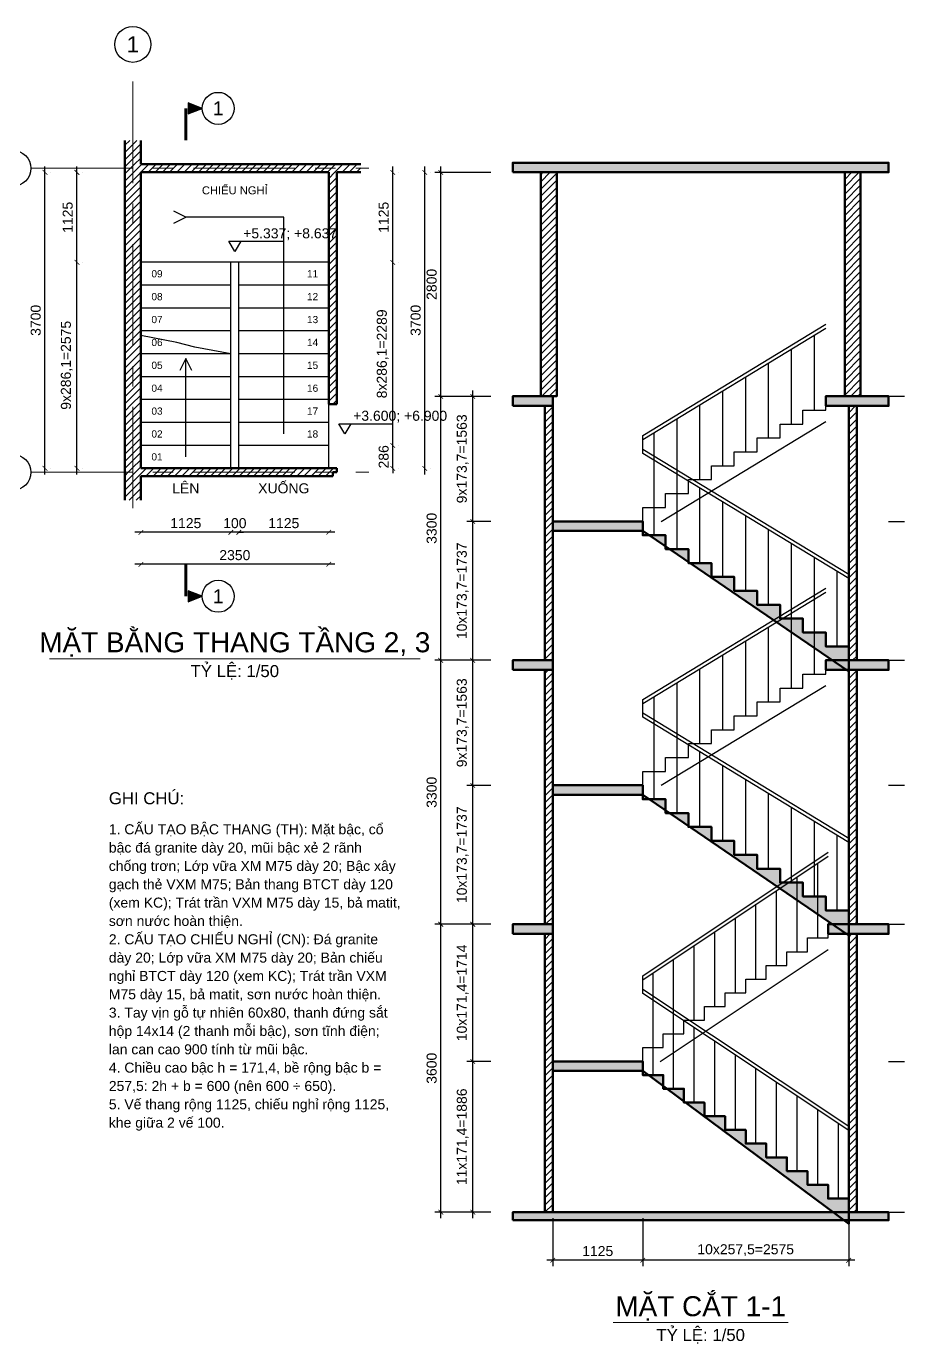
# Model space of a CAD drawing. Header units: millimetres. Extents: x -4035 to 257357, y -7136 to 22735.
# Drawn here: x 205990 to 216972, y -3170 to 13298 of the extents above; entities that cross this region are included whole.
import ezdxf
from ezdxf.enums import TextEntityAlignment as Align

# ---------------------------------------------------------------- set-up
doc = ezdxf.new("R2010")
doc.units = ezdxf.units.MM
doc.header["$LTSCALE"] = 40
doc.linetypes.add('CENTER', pattern=[50.8, 31.75, -6.35, 6.35, -6.35])
for name, color, linetype, lineweight in [('A-ANNO-DIMS', 1, 'Continuous', 18), ('A-ANNO-SYMB', 7, 'Continuous', 25), ('A-ANNO-TEXT', 7, 'Continuous', 18), ('A-ELEV', 7, 'Continuous', 25), ('A-FLOR-STRS', 6, 'Continuous', 25), ('A-SECT', 7, 'Continuous', 50), ('A-SECT-PATT', 8, 'Continuous', 9), ('A-WALL', 7, 'Continuous', 50), ('A-WALL-PATT', 8, 'Continuous', 9), ('S-GRID', 1, 'CENTER', 18), ('S-GRID-IDEN', 7, 'Continuous', 25)]:
    doc.layers.add(name, color=color, linetype=linetype, lineweight=lineweight)
doc.styles.add('MCP-ARIAL', font='arial.ttf')
doc.dimstyles.new('MCP-1-50', dxfattribs={"dimscale": 50, "dimtxt": 2.5, "dimasz": 1.2, "dimexe": 1.5, "dimexo": 1.5, "dimgap": 1, "dimtad": 1, "dimdec": 0, "dimdsep": 46, "dimtxsty": 'MCP-ARIAL', "dimblk": 'ARCHTICK', "dimblk1": 'ARCHTICK', "dimblk2": 'ARCHTICK', "dimcen": 0.09, "dimdle": 1.5, "dimclrd": 256, "dimclre": 256, "dimclrt": 256, "dimadec": 0, "dimazin": 0, "dimtfac": 1, "dimtdec": 4, "dimtix": 1, "dimtmove": 2, "dimatfit": 3, "dimfxl": 1, "dimtolj": 1, "dimtzin": 0, "dimarcsym": 0})

# ---------------------------------------------------------------- blocks, each defined once
blk = doc.blocks.new('_ArchTick')
at = {"color": 0, "linetype": 'ByBlock', "const_width": 0.15}
blk.add_lwpolyline([(-0.5, -0.5), (0.5, 0.5)], dxfattribs=at)
blk = doc.blocks.new('*D256')
at = {"layer": 'A-ANNO-DIMS', "lineweight": -2, "transparency": 16777216}
for p, q in [((206622, 7698), (206622, 10423)), ((206697, 10348), (206697, 10348)), ((206697, 7773), (206697, 7773))]:
    blk.add_line(p, q, dxfattribs=at)
at = {"layer": 'Defpoints', "color": 0, "transparency": 16777216}
for p in [(206622, 10348), (206622, 10348), (206622, 7773)]:
    blk.add_point(p, dxfattribs=at)
at = {"layer": 'A-ANNO-DIMS', "lineweight": -2, "transparency": 16777216, "xscale": 60, "yscale": 60, "zscale": 60}
for p, rotation in [((206622, 10348), 90), ((206622, 7773), 270)]:
    blk.add_blockref('_ArchTick', p, dxfattribs=dict(at, rotation=rotation))
at = {"layer": 'A-ANNO-DIMS', "transparency": 16777216, "insert": (206496, 9061), "char_height": 125, "attachment_point": 5, "rotation": 90, "style": 'MCP-ARIAL'}
blk.add_mtext('\\A1;9x286,1=2575', dxfattribs=at)
blk = doc.blocks.new('*D257')
at = {"layer": 'A-ANNO-DIMS', "lineweight": -2, "transparency": 16777216}
for p, q in [((206622, 10273), (206622, 11548)), ((206697, 11473), (206697, 11473)), ((206697, 10348), (206697, 10348))]:
    blk.add_line(p, q, dxfattribs=at)
at = {"layer": 'Defpoints', "color": 0, "transparency": 16777216}
for p in [(206622, 11473), (206622, 11473), (206622, 10348)]:
    blk.add_point(p, dxfattribs=at)
at = {"layer": 'A-ANNO-DIMS', "lineweight": -2, "transparency": 16777216, "xscale": 60, "yscale": 60, "zscale": 60}
for p, rotation in [((206622, 11473), 90), ((206622, 10348), 270)]:
    blk.add_blockref('_ArchTick', p, dxfattribs=dict(at, rotation=rotation))
at = {"layer": 'A-ANNO-DIMS', "transparency": 16777216, "insert": (206508, 10911), "char_height": 125, "attachment_point": 5, "rotation": 90, "style": 'MCP-ARIAL'}
blk.add_mtext('\\A1;1125', dxfattribs=at)
blk = doc.blocks.new('*D258')
at = {"layer": 'A-ANNO-DIMS', "lineweight": -2, "transparency": 16777216}
for p, q in [((206222, 7698), (206222, 11548)), ((206297, 11473), (206297, 11473)), ((206297, 7773), (206297, 7773))]:
    blk.add_line(p, q, dxfattribs=at)
at = {"layer": 'Defpoints', "color": 0, "transparency": 16777216}
for p in [(206222, 11473), (206222, 11473), (206222, 7773)]:
    blk.add_point(p, dxfattribs=at)
at = {"layer": 'A-ANNO-DIMS', "lineweight": -2, "transparency": 16777216, "xscale": 60, "yscale": 60, "zscale": 60}
for p, rotation in [((206222, 11473), 90), ((206222, 7773), 270)]:
    blk.add_blockref('_ArchTick', p, dxfattribs=dict(at, rotation=rotation))
at = {"layer": 'A-ANNO-DIMS', "transparency": 16777216, "insert": (206108, 9623), "char_height": 125, "attachment_point": 5, "rotation": 90, "style": 'MCP-ARIAL'}
blk.add_mtext('\\A1;3700', dxfattribs=at)
blk = doc.blocks.new('*D259')
at = {"layer": 'A-ANNO-DIMS', "lineweight": -2, "transparency": 16777216}
for p, q in [((210572, 8060), (210572, 8120)), ((210572, 7773), (210572, 8060)), ((210647, 8060), (210647, 8060)), ((210572, 7773), (210572, 7713)), ((210647, 7773), (210647, 7773))]:
    blk.add_line(p, q, dxfattribs=at)
at = {"layer": 'Defpoints', "color": 0, "transparency": 16777216}
for p in [(210572, 8060), (210572, 8060), (210572, 7773)]:
    blk.add_point(p, dxfattribs=at)
at = {"layer": 'A-ANNO-DIMS', "lineweight": -2, "transparency": 16777216, "xscale": 60, "yscale": 60, "zscale": 60}
for p, rotation in [((210572, 8060), 270), ((210572, 7773), 90)]:
    blk.add_blockref('_ArchTick', p, dxfattribs=dict(at, rotation=rotation))
at = {"layer": 'A-ANNO-DIMS', "transparency": 16777216, "insert": (210458, 7917), "char_height": 125, "attachment_point": 5, "rotation": 90, "style": 'MCP-ARIAL'}
blk.add_mtext('\\A1;286', dxfattribs=at)
blk = doc.blocks.new('*D260')
at = {"layer": 'A-ANNO-DIMS', "lineweight": -2, "transparency": 16777216}
for p, q in [((210572, 7985), (210572, 10423)), ((210647, 10348), (210647, 10348)), ((210647, 8060), (210647, 8060))]:
    blk.add_line(p, q, dxfattribs=at)
at = {"layer": 'Defpoints', "color": 0, "transparency": 16777216}
for p in [(210572, 10348), (210572, 10348), (210572, 8060)]:
    blk.add_point(p, dxfattribs=at)
at = {"layer": 'A-ANNO-DIMS', "lineweight": -2, "transparency": 16777216, "xscale": 60, "yscale": 60, "zscale": 60}
for p, rotation in [((210572, 10348), 90), ((210572, 8060), 270)]:
    blk.add_blockref('_ArchTick', p, dxfattribs=dict(at, rotation=rotation))
at = {"layer": 'A-ANNO-DIMS', "transparency": 16777216, "insert": (210446, 9204), "char_height": 125, "attachment_point": 5, "rotation": 90, "style": 'MCP-ARIAL'}
blk.add_mtext('\\A1;8x286,1=2289', dxfattribs=at)
blk = doc.blocks.new('*D261')
at = {"layer": 'A-ANNO-DIMS', "lineweight": -2, "transparency": 16777216}
for p, q in [((210572, 10273), (210572, 11548)), ((210647, 11473), (210647, 11473)), ((210647, 10348), (210647, 10348))]:
    blk.add_line(p, q, dxfattribs=at)
at = {"layer": 'Defpoints', "color": 0, "transparency": 16777216}
for p in [(210572, 11473), (210572, 11473), (210572, 10348)]:
    blk.add_point(p, dxfattribs=at)
at = {"layer": 'A-ANNO-DIMS', "lineweight": -2, "transparency": 16777216, "xscale": 60, "yscale": 60, "zscale": 60}
for p, rotation in [((210572, 11473), 90), ((210572, 10348), 270)]:
    blk.add_blockref('_ArchTick', p, dxfattribs=dict(at, rotation=rotation))
at = {"layer": 'A-ANNO-DIMS', "transparency": 16777216, "insert": (210458, 10911), "char_height": 125, "attachment_point": 5, "rotation": 90, "style": 'MCP-ARIAL'}
blk.add_mtext('\\A1;1125', dxfattribs=at)
blk = doc.blocks.new('*D262')
at = {"layer": 'A-ANNO-DIMS', "lineweight": -2, "transparency": 16777216}
for p, q in [((210972, 7698), (210972, 11548)), ((211047, 11473), (211047, 11473)), ((211047, 7773), (211047, 7773))]:
    blk.add_line(p, q, dxfattribs=at)
at = {"layer": 'Defpoints', "color": 0, "transparency": 16777216}
for p in [(210972, 11473), (210972, 11473), (210972, 7773)]:
    blk.add_point(p, dxfattribs=at)
at = {"layer": 'A-ANNO-DIMS', "lineweight": -2, "transparency": 16777216, "xscale": 60, "yscale": 60, "zscale": 60}
for p, rotation in [((210972, 11473), 90), ((210972, 7773), 270)]:
    blk.add_blockref('_ArchTick', p, dxfattribs=dict(at, rotation=rotation))
at = {"layer": 'A-ANNO-DIMS', "transparency": 16777216, "insert": (210858, 9623), "char_height": 125, "attachment_point": 5, "rotation": 90, "style": 'MCP-ARIAL'}
blk.add_mtext('\\A1;3700', dxfattribs=at)
blk = doc.blocks.new('*D263')
at = {"layer": 'A-ANNO-DIMS', "lineweight": -2, "transparency": 16777216}
blk.add_line((209847, 6973), (208572, 6973), dxfattribs=at)
at = {"layer": 'Defpoints', "color": 0, "transparency": 16777216}
for p in [(208647, 6973), (208647, 6973), (209772, 6973)]:
    blk.add_point(p, dxfattribs=at)
at = {"layer": 'A-ANNO-DIMS', "lineweight": -2, "transparency": 16777216, "xscale": 60, "yscale": 60, "zscale": 60, "rotation": 180}
blk.add_blockref('_ArchTick', (208647, 6973), dxfattribs=at)
at = {"layer": 'A-ANNO-DIMS', "lineweight": -2, "transparency": 16777216, "xscale": 60, "yscale": 60, "zscale": 60}
blk.add_blockref('_ArchTick', (209772, 6973), dxfattribs=at)
at = {"layer": 'A-ANNO-DIMS', "transparency": 16777216, "insert": (209209, 7087), "char_height": 125, "attachment_point": 5, "style": 'MCP-ARIAL'}
blk.add_mtext('\\A1;1125', dxfattribs=at)
blk = doc.blocks.new('*D264')
at = {"layer": 'A-ANNO-DIMS', "lineweight": -2, "transparency": 16777216}
for p, q in [((208547, 6973), (208487, 6973)), ((208647, 6973), (208547, 6973)), ((208647, 6973), (208707, 6973))]:
    blk.add_line(p, q, dxfattribs=at)
at = {"layer": 'Defpoints', "color": 0, "transparency": 16777216}
for p in [(208547, 6973), (208547, 6973), (208647, 6973)]:
    blk.add_point(p, dxfattribs=at)
at = {"layer": 'A-ANNO-DIMS', "lineweight": -2, "transparency": 16777216, "xscale": 60, "yscale": 60, "zscale": 60}
blk.add_blockref('_ArchTick', (208547, 6973), dxfattribs=at)
at = {"layer": 'A-ANNO-DIMS', "lineweight": -2, "transparency": 16777216, "xscale": 60, "yscale": 60, "zscale": 60, "rotation": 180}
blk.add_blockref('_ArchTick', (208647, 6973), dxfattribs=at)
at = {"layer": 'A-ANNO-DIMS', "transparency": 16777216, "insert": (208597, 7087), "char_height": 125, "attachment_point": 5, "style": 'MCP-ARIAL'}
blk.add_mtext('\\A1;100', dxfattribs=at)
blk = doc.blocks.new('*D265')
at = {"layer": 'A-ANNO-DIMS', "lineweight": -2, "transparency": 16777216}
blk.add_line((208622, 6973), (207347, 6973), dxfattribs=at)
at = {"layer": 'Defpoints', "color": 0, "transparency": 16777216}
for p in [(207422, 6973), (207422, 6973), (208547, 6973)]:
    blk.add_point(p, dxfattribs=at)
at = {"layer": 'A-ANNO-DIMS', "lineweight": -2, "transparency": 16777216, "xscale": 60, "yscale": 60, "zscale": 60, "rotation": 180}
blk.add_blockref('_ArchTick', (207422, 6973), dxfattribs=at)
at = {"layer": 'A-ANNO-DIMS', "lineweight": -2, "transparency": 16777216, "xscale": 60, "yscale": 60, "zscale": 60}
blk.add_blockref('_ArchTick', (208547, 6973), dxfattribs=at)
at = {"layer": 'A-ANNO-DIMS', "transparency": 16777216, "insert": (207984, 7087), "char_height": 125, "attachment_point": 5, "style": 'MCP-ARIAL'}
blk.add_mtext('\\A1;1125', dxfattribs=at)
blk = doc.blocks.new('*D266')
at = {"layer": 'A-ANNO-DIMS', "lineweight": -2, "transparency": 16777216}
blk.add_line((209847, 6573), (207347, 6573), dxfattribs=at)
at = {"layer": 'Defpoints', "color": 0, "transparency": 16777216}
for p in [(207422, 6573), (207422, 6573), (209772, 6573)]:
    blk.add_point(p, dxfattribs=at)
at = {"layer": 'A-ANNO-DIMS', "lineweight": -2, "transparency": 16777216, "xscale": 60, "yscale": 60, "zscale": 60, "rotation": 180}
blk.add_blockref('_ArchTick', (207422, 6573), dxfattribs=at)
at = {"layer": 'A-ANNO-DIMS', "lineweight": -2, "transparency": 16777216, "xscale": 60, "yscale": 60, "zscale": 60}
blk.add_blockref('_ArchTick', (209772, 6573), dxfattribs=at)
at = {"layer": 'A-ANNO-DIMS', "transparency": 16777216, "insert": (208597, 6687), "char_height": 125, "attachment_point": 5, "style": 'MCP-ARIAL'}
blk.add_mtext('\\A1;2350', dxfattribs=at)
blk = doc.blocks.new('MCP_COTE')
blk.add_line((-1.5, 2.55), (12, 2.55))
blk.add_lwpolyline([(0, 0), (-1.5, 2.55), (1.5, 2.55)], close=True)
at = {"style": 'MCP-ARIAL'}
blk.add_attdef('COTE', (2.1, 3.3), '', height=2.5, dxfattribs=at)
blk = doc.blocks.new('MCP_TRUC')
blk.add_circle((0, 0), 4.5)
at = {"style": 'MCP-ARIAL'}
blk.add_attdef('SO', text='', height=4, dxfattribs=at).set_placement((0, 0), align=Align.MIDDLE_CENTER)
blk = doc.blocks.new('MCP_MUI_TEN')
blk.add_hatch(color=256).paths.add_polyline_path([(3.5, 0), (0, 1.4), (0, -1.4)], flags=16)
blk.add_lwpolyline([(3.5, 0), (0, 1.4), (0, -1.4)], close=True)
blk = doc.blocks.new('MCP_MAT_CAT')
blk.add_circle((0, 0), 4)
at = {"style": 'MCP-ARIAL'}
blk.add_attdef('TEN', text='', height=3.5, dxfattribs=at).set_placement((0, 0), align=Align.MIDDLE_CENTER)
blk = doc.blocks.new('*D278')
at = {"layer": 'A-ANNO-DIMS', "lineweight": -2, "transparency": 16777216}
for p, q in [((211797, 359), (211497, 359)), ((211572, -1602), (211572, 434)), ((211797, -1527), (211497, -1527))]:
    blk.add_line(p, q, dxfattribs=at)
at = {"layer": 'Defpoints', "color": 0, "transparency": 16777216}
for p in [(211572, 359), (211872, 359), (211872, -1527)]:
    blk.add_point(p, dxfattribs=at)
at = {"layer": 'A-ANNO-DIMS', "lineweight": -2, "transparency": 16777216, "xscale": 60, "yscale": 60, "zscale": 60}
for p, rotation in [((211572, 359), 90), ((211572, -1527), 270)]:
    blk.add_blockref('_ArchTick', p, dxfattribs=dict(at, rotation=rotation))
at = {"layer": 'A-ANNO-DIMS', "transparency": 16777216, "insert": (211446, -584), "char_height": 125, "attachment_point": 5, "rotation": 90, "style": 'MCP-ARIAL'}
blk.add_mtext('\\A1;11x171,4=1886', dxfattribs=at)
blk = doc.blocks.new('*D279')
at = {"layer": 'A-ANNO-DIMS', "lineweight": -2, "transparency": 16777216}
for p, q in [((211572, 284), (211572, 2148)), ((211797, 2073), (211497, 2073)), ((211797, 359), (211497, 359))]:
    blk.add_line(p, q, dxfattribs=at)
at = {"layer": 'Defpoints', "color": 0, "transparency": 16777216}
for p in [(211572, 2073), (211872, 2073), (211872, 359)]:
    blk.add_point(p, dxfattribs=at)
at = {"layer": 'A-ANNO-DIMS', "lineweight": -2, "transparency": 16777216, "xscale": 60, "yscale": 60, "zscale": 60}
for p, rotation in [((211572, 2073), 90), ((211572, 359), 270)]:
    blk.add_blockref('_ArchTick', p, dxfattribs=dict(at, rotation=rotation))
at = {"layer": 'A-ANNO-DIMS', "transparency": 16777216, "insert": (211446, 1216), "char_height": 125, "attachment_point": 5, "rotation": 90, "style": 'MCP-ARIAL'}
blk.add_mtext('\\A1;10x171,4=1714', dxfattribs=at)
blk = doc.blocks.new('*D280')
at = {"layer": 'A-ANNO-DIMS', "lineweight": -2, "transparency": 16777216}
for p, q in [((211797, 3810), (211497, 3810)), ((211572, 1998), (211572, 3885)), ((211797, 2073), (211497, 2073))]:
    blk.add_line(p, q, dxfattribs=at)
at = {"layer": 'Defpoints', "color": 0, "transparency": 16777216}
for p in [(211572, 3810), (211872, 3810), (211872, 2073)]:
    blk.add_point(p, dxfattribs=at)
at = {"layer": 'A-ANNO-DIMS', "lineweight": -2, "transparency": 16777216, "xscale": 60, "yscale": 60, "zscale": 60}
for p, rotation in [((211572, 3810), 90), ((211572, 2073), 270)]:
    blk.add_blockref('_ArchTick', p, dxfattribs=dict(at, rotation=rotation))
at = {"layer": 'A-ANNO-DIMS', "transparency": 16777216, "insert": (211446, 2942), "char_height": 125, "attachment_point": 5, "rotation": 90, "style": 'MCP-ARIAL'}
blk.add_mtext('\\A1;10x173,7=1737', dxfattribs=at)
blk = doc.blocks.new('*D281')
at = {"layer": 'A-ANNO-DIMS', "lineweight": -2, "transparency": 16777216}
for p, q in [((211572, 3735), (211572, 5448)), ((211797, 5373), (211497, 5373)), ((211797, 3810), (211497, 3810))]:
    blk.add_line(p, q, dxfattribs=at)
at = {"layer": 'Defpoints', "color": 0, "transparency": 16777216}
for p in [(211572, 5373), (211872, 5373), (211872, 3810)]:
    blk.add_point(p, dxfattribs=at)
at = {"layer": 'A-ANNO-DIMS', "lineweight": -2, "transparency": 16777216, "xscale": 60, "yscale": 60, "zscale": 60}
for p, rotation in [((211572, 5373), 90), ((211572, 3810), 270)]:
    blk.add_blockref('_ArchTick', p, dxfattribs=dict(at, rotation=rotation))
at = {"layer": 'A-ANNO-DIMS', "transparency": 16777216, "insert": (211446, 4592), "char_height": 125, "attachment_point": 5, "rotation": 90, "style": 'MCP-ARIAL'}
blk.add_mtext('\\A1;9x173,7=1563', dxfattribs=at)
blk = doc.blocks.new('*D282')
at = {"layer": 'A-ANNO-DIMS', "lineweight": -2, "transparency": 16777216}
for p, q in [((211797, 7110), (211497, 7110)), ((211572, 5298), (211572, 7185)), ((211797, 5373), (211497, 5373))]:
    blk.add_line(p, q, dxfattribs=at)
at = {"layer": 'Defpoints', "color": 0, "transparency": 16777216}
for p in [(211572, 7110), (211872, 7110), (211872, 5373)]:
    blk.add_point(p, dxfattribs=at)
at = {"layer": 'A-ANNO-DIMS', "lineweight": -2, "transparency": 16777216, "xscale": 60, "yscale": 60, "zscale": 60}
for p, rotation in [((211572, 7110), 90), ((211572, 5373), 270)]:
    blk.add_blockref('_ArchTick', p, dxfattribs=dict(at, rotation=rotation))
at = {"layer": 'A-ANNO-DIMS', "transparency": 16777216, "insert": (211446, 6242), "char_height": 125, "attachment_point": 5, "rotation": 90, "style": 'MCP-ARIAL'}
blk.add_mtext('\\A1;10x173,7=1737', dxfattribs=at)
blk = doc.blocks.new('*D283')
at = {"layer": 'A-ANNO-DIMS', "lineweight": -2, "transparency": 16777216}
for p, q in [((211572, 7035), (211572, 8748)), ((211797, 8673), (211497, 8673)), ((211797, 7110), (211497, 7110))]:
    blk.add_line(p, q, dxfattribs=at)
at = {"layer": 'Defpoints', "color": 0, "transparency": 16777216}
for p in [(211572, 8673), (211872, 8673), (211872, 7110)]:
    blk.add_point(p, dxfattribs=at)
at = {"layer": 'A-ANNO-DIMS', "lineweight": -2, "transparency": 16777216, "xscale": 60, "yscale": 60, "zscale": 60}
for p, rotation in [((211572, 8673), 90), ((211572, 7110), 270)]:
    blk.add_blockref('_ArchTick', p, dxfattribs=dict(at, rotation=rotation))
at = {"layer": 'A-ANNO-DIMS', "transparency": 16777216, "insert": (211446, 7892), "char_height": 125, "attachment_point": 5, "rotation": 90, "style": 'MCP-ARIAL'}
blk.add_mtext('\\A1;9x173,7=1563', dxfattribs=at)
blk = doc.blocks.new('*D284')
at = {"layer": 'A-ANNO-DIMS', "lineweight": -2, "transparency": 16777216}
for p, q in [((211172, -1602), (211172, 2148)), ((211797, 2073), (211097, 2073)), ((211797, -1527), (211097, -1527))]:
    blk.add_line(p, q, dxfattribs=at)
at = {"layer": 'Defpoints', "color": 0, "transparency": 16777216}
for p in [(211172, 2073), (211872, 2073), (211872, -1527)]:
    blk.add_point(p, dxfattribs=at)
at = {"layer": 'A-ANNO-DIMS', "lineweight": -2, "transparency": 16777216, "xscale": 60, "yscale": 60, "zscale": 60}
for p, rotation in [((211172, 2073), 90), ((211172, -1527), 270)]:
    blk.add_blockref('_ArchTick', p, dxfattribs=dict(at, rotation=rotation))
at = {"layer": 'A-ANNO-DIMS', "transparency": 16777216, "insert": (211058, 273), "char_height": 125, "attachment_point": 5, "rotation": 90, "style": 'MCP-ARIAL'}
blk.add_mtext('\\A1;3600', dxfattribs=at)
blk = doc.blocks.new('*D285')
at = {"layer": 'A-ANNO-DIMS', "lineweight": -2, "transparency": 16777216}
for p, q in [((211172, 1998), (211172, 5448)), ((211797, 5373), (211097, 5373)), ((211797, 2073), (211097, 2073))]:
    blk.add_line(p, q, dxfattribs=at)
at = {"layer": 'Defpoints', "color": 0, "transparency": 16777216}
for p in [(211172, 5373), (211872, 5373), (211872, 2073)]:
    blk.add_point(p, dxfattribs=at)
at = {"layer": 'A-ANNO-DIMS', "lineweight": -2, "transparency": 16777216, "xscale": 60, "yscale": 60, "zscale": 60}
for p, rotation in [((211172, 5373), 90), ((211172, 2073), 270)]:
    blk.add_blockref('_ArchTick', p, dxfattribs=dict(at, rotation=rotation))
at = {"layer": 'A-ANNO-DIMS', "transparency": 16777216, "insert": (211058, 3723), "char_height": 125, "attachment_point": 5, "rotation": 90, "style": 'MCP-ARIAL'}
blk.add_mtext('\\A1;3300', dxfattribs=at)
blk = doc.blocks.new('*D286')
at = {"layer": 'A-ANNO-DIMS', "lineweight": -2, "transparency": 16777216}
for p, q in [((211172, 5298), (211172, 8748)), ((211797, 8673), (211097, 8673)), ((211797, 5373), (211097, 5373))]:
    blk.add_line(p, q, dxfattribs=at)
at = {"layer": 'Defpoints', "color": 0, "transparency": 16777216}
for p in [(211172, 8673), (211872, 8673), (211872, 5373)]:
    blk.add_point(p, dxfattribs=at)
at = {"layer": 'A-ANNO-DIMS', "lineweight": -2, "transparency": 16777216, "xscale": 60, "yscale": 60, "zscale": 60}
for p, rotation in [((211172, 8673), 90), ((211172, 5373), 270)]:
    blk.add_blockref('_ArchTick', p, dxfattribs=dict(at, rotation=rotation))
at = {"layer": 'A-ANNO-DIMS', "transparency": 16777216, "insert": (211058, 7023), "char_height": 125, "attachment_point": 5, "rotation": 90, "style": 'MCP-ARIAL'}
blk.add_mtext('\\A1;3300', dxfattribs=at)
blk = doc.blocks.new('*D287')
at = {"layer": 'A-ANNO-DIMS', "lineweight": -2, "transparency": 16777216}
for p, q in [((211172, 8598), (211172, 11548)), ((211797, 11473), (211097, 11473)), ((211797, 8673), (211097, 8673))]:
    blk.add_line(p, q, dxfattribs=at)
at = {"layer": 'Defpoints', "color": 0, "transparency": 16777216}
for p in [(211172, 11473), (211872, 11473), (211872, 8673)]:
    blk.add_point(p, dxfattribs=at)
at = {"layer": 'A-ANNO-DIMS', "lineweight": -2, "transparency": 16777216, "xscale": 60, "yscale": 60, "zscale": 60}
for p, rotation in [((211172, 11473), 90), ((211172, 8673), 270)]:
    blk.add_blockref('_ArchTick', p, dxfattribs=dict(at, rotation=rotation))
at = {"layer": 'A-ANNO-DIMS', "transparency": 16777216, "insert": (211058, 10073), "char_height": 125, "attachment_point": 5, "rotation": 90, "style": 'MCP-ARIAL'}
blk.add_mtext('\\A1;2800', dxfattribs=at)
blk = doc.blocks.new('*D288')
at = {"layer": 'A-ANNO-DIMS', "lineweight": -2, "transparency": 16777216}
for p, q in [((213697, -1602), (213697, -2202)), ((216272, -1602), (216272, -2202)), ((216347, -2127), (213622, -2127))]:
    blk.add_line(p, q, dxfattribs=at)
at = {"layer": 'Defpoints', "color": 0, "transparency": 16777216}
for p in [(213697, -1527), (216272, -1527), (213697, -2127)]:
    blk.add_point(p, dxfattribs=at)
at = {"layer": 'A-ANNO-DIMS', "lineweight": -2, "transparency": 16777216, "xscale": 60, "yscale": 60, "zscale": 60, "rotation": 180}
blk.add_blockref('_ArchTick', (213697, -2127), dxfattribs=at)
at = {"layer": 'A-ANNO-DIMS', "lineweight": -2, "transparency": 16777216, "xscale": 60, "yscale": 60, "zscale": 60}
blk.add_blockref('_ArchTick', (216272, -2127), dxfattribs=at)
at = {"layer": 'A-ANNO-DIMS', "transparency": 16777216, "insert": (214984, -2001), "char_height": 125, "attachment_point": 5, "style": 'MCP-ARIAL'}
blk.add_mtext('\\A1;10x257,5=2575', dxfattribs=at)
blk = doc.blocks.new('*D289')
at = {"layer": 'A-ANNO-DIMS', "lineweight": -2, "transparency": 16777216}
for p, q in [((212572, -1602), (212572, -2202)), ((213697, -1602), (213697, -2202)), ((213772, -2127), (212497, -2127))]:
    blk.add_line(p, q, dxfattribs=at)
at = {"layer": 'Defpoints', "color": 0, "transparency": 16777216}
for p in [(212572, -1527), (213697, -1527), (212572, -2127)]:
    blk.add_point(p, dxfattribs=at)
at = {"layer": 'A-ANNO-DIMS', "lineweight": -2, "transparency": 16777216, "xscale": 60, "yscale": 60, "zscale": 60, "rotation": 180}
blk.add_blockref('_ArchTick', (212572, -2127), dxfattribs=at)
at = {"layer": 'A-ANNO-DIMS', "lineweight": -2, "transparency": 16777216, "xscale": 60, "yscale": 60, "zscale": 60}
blk.add_blockref('_ArchTick', (213697, -2127), dxfattribs=at)
at = {"layer": 'A-ANNO-DIMS', "transparency": 16777216, "insert": (213134, -2013), "char_height": 125, "attachment_point": 5, "style": 'MCP-ARIAL'}
blk.add_mtext('\\A1;1125', dxfattribs=at)

msp = doc.modelspace()

# ---------------------------------------------------------------- hatches: boundary and pattern name
at = {"layer": 'A-SECT-PATT'}
for points in [[(212071.51, 11473.492), (216771.51, 11473.492), (216771.51, 11593.492), (212071.51, 11593.492)], [(212071.51, 8553.492), (212571.51, 8553.492), (212571.51, 8673.492), (212071.51, 8673.492)], [(215985.4, 8553.492), (216771.51, 8553.492), (216771.51, 8673.492), (215985.4, 8673.492)], [(216271.51, 5373.492), (216271.51, 5547.172), (215985.4, 5547.172), (215985.4, 5720.862), (215699.29, 5720.862), (215699.29, 5894.542), (215413.18, 5894.542), (215413.18, 6068.232), (215127.07, 6068.232), (215127.07, 6241.912), (214840.95, 6241.912), (214840.95, 6415.602), (214554.84, 6415.602), (214554.84, 6589.282), (214268.73, 6589.282), (214268.73, 6762.962), (213982.62, 6762.962), (213982.62, 6936.652), (213696.51, 6936.652), (213696.51, 7110.332), (212571.51, 7110.332), (212571.51, 6990.332), (213696.51, 6990.332), (216271.51, 5233.112)], [(212071.51, 5253.492), (212571.51, 5253.492), (212571.51, 5373.492), (212071.51, 5373.492)], [(215985.4, 5253.492), (216771.51, 5253.492), (216771.51, 5373.492), (215985.4, 5373.492)], [(216271.51, 2073.492), (216271.51, 2247.172), (215985.4, 2247.172), (215985.4, 2420.862), (215699.29, 2420.862), (215699.29, 2594.542), (215413.18, 2594.542), (215413.18, 2768.232), (215127.07, 2768.232), (215127.07, 2941.912), (214840.95, 2941.912), (214840.95, 3115.602), (214554.84, 3115.602), (214554.84, 3289.282), (214268.73, 3289.282), (214268.73, 3462.962), (213982.62, 3462.962), (213982.62, 3636.652), (213696.51, 3636.652), (213696.51, 3810.332), (212571.51, 3810.332), (212571.51, 3690.332), (213696.51, 3690.332), (216271.51, 1933.112)], [(212071.51, 1953.492), (212571.51, 1953.492), (212571.51, 2073.492), (212071.51, 2073.492)], [(216014.01, 1953.492), (216771.51, 1953.492), (216771.51, 2073.492), (216014.01, 2073.492)], [(216271.51, -1526.508), (216271.51, -1355.078), (216014.01, -1355.078), (216014.01, -1183.648), (215756.51, -1183.648), (215756.51, -1012.218), (215499.01, -1012.218), (215499.01, -840.798), (215241.51, -840.798), (215241.51, -669.368), (214984.01, -669.368), (214984.01, -497.938), (214726.51, -497.938), (214726.51, -326.508), (214469.01, -326.508), (214469.01, -155.078), (214211.51, -155.078), (214211.51, 16.352), (213954.01, 16.352), (213954.01, 187.782), (213696.51, 187.782), (213696.51, 359.202), (212571.51, 359.202), (212571.51, 239.202), (213696.51, 239.202), (216271.51, -1670.668)], [(212071.51, -1626.508), (216771.51, -1626.508), (216771.51, -1526.508), (212071.51, -1526.508)]]:
    msp.add_hatch(color=256, dxfattribs=at).paths.add_polyline_path(points, flags=16)
h = msp.add_hatch(dxfattribs=at)
h.set_pattern_fill('ANSI31', color=256, scale=20, style=0)
h.paths.add_polyline_path([(212421.51, 8673.492), (212621.51, 8673.492), (212621.51, 11473.492), (212421.51, 11473.492)], flags=16)
h = msp.add_hatch(dxfattribs=at)
h.set_pattern_fill('ANSI31', color=256, scale=20, style=0)
h.paths.add_polyline_path([(216221.51, 8673.492), (216421.51, 8673.492), (216421.51, 11473.492), (216221.51, 11473.492)], flags=16)
h = msp.add_hatch(dxfattribs=at)
h.set_pattern_fill('ANSI31', color=256, scale=20, style=0)
h.paths.add_polyline_path([(212471.51, 5373.492), (212571.51, 5373.492), (212571.51, 8553.492), (212471.51, 8553.492)], flags=16)
h = msp.add_hatch(dxfattribs=at)
h.set_pattern_fill('ANSI31', color=256, scale=20, style=0)
h.paths.add_polyline_path([(216271.51, 5373.492), (216371.51, 5373.492), (216371.51, 8553.492), (216271.51, 8553.492)], flags=16)
h = msp.add_hatch(dxfattribs=at)
h.set_pattern_fill('ANSI31', color=256, scale=20, style=0)
h.paths.add_polyline_path([(212471.51, 2073.492), (212571.51, 2073.492), (212571.51, 5253.492), (212471.51, 5253.492)], flags=16)
h = msp.add_hatch(dxfattribs=at)
h.set_pattern_fill('ANSI31', color=256, scale=20, style=0)
h.paths.add_polyline_path([(216271.51, 2073.492), (216371.51, 2073.492), (216371.51, 5253.492), (216271.51, 5253.492)], flags=16)
h = msp.add_hatch(dxfattribs=at)
h.set_pattern_fill('ANSI31', color=256, scale=20, style=0)
h.paths.add_polyline_path([(212471.51, -1526.508), (212571.51, -1526.508), (212571.51, 1953.492), (212471.51, 1953.492)], flags=16)
h = msp.add_hatch(dxfattribs=at)
h.set_pattern_fill('ANSI31', color=256, scale=20, style=0)
h.paths.add_polyline_path([(216271.51, -1526.508), (216371.51, -1526.508), (216371.51, 1953.492), (216271.51, 1953.492)], flags=16)
at = {"layer": 'A-WALL-PATT'}
h = msp.add_hatch(dxfattribs=at)
h.set_pattern_fill('ANSI31', color=256, scale=20, style=0)
h.paths.add_polyline_path([(207221.51, 11573.492), (207421.51, 11573.492), (207421.51, 11873.492), (207221.51, 11873.492)], flags=16)
h = msp.add_hatch(dxfattribs=at)
h.set_pattern_fill('ANSI31', color=256, scale=20, style=0)
h.paths.add_polyline_path([(207221.51, 11523.492), (210171.51, 11523.492), (210171.51, 11573.492), (207221.51, 11573.492)], flags=16)
h = msp.add_hatch(dxfattribs=at)
h.set_pattern_fill('ANSI31', color=256, scale=20, style=0)
h.paths.add_polyline_path([(207221.51, 11473.492), (210171.51, 11473.492), (210171.51, 11523.492), (207221.51, 11523.492)], flags=16)
h = msp.add_hatch(dxfattribs=at)
h.set_pattern_fill('ANSI31', color=256, scale=20, style=0)
h.paths.add_polyline_path([(207221.51, 8573.492), (207421.51, 8573.492), (207421.51, 11473.492), (207221.51, 11473.492)], flags=16)
h = msp.add_hatch(dxfattribs=at)
h.set_pattern_fill('ANSI31', color=256, scale=20, style=0)
h.paths.add_polyline_path([(209771.51, 8573.492), (209871.51, 8573.492), (209871.51, 11473.492), (209771.51, 11473.492)], flags=16)
h = msp.add_hatch(dxfattribs=at)
h.set_pattern_fill('ANSI31', color=256, scale=20, style=0)
h.paths.add_polyline_path([(207221.51, 7773.492), (207421.51, 7773.492), (207421.51, 8573.492), (207221.51, 8573.492)], flags=16)
h = msp.add_hatch(dxfattribs=at)
h.set_pattern_fill('ANSI31', color=256, scale=20, style=0)
h.paths.add_polyline_path([(207221.51, 7723.492), (209871.51, 7723.492), (209871.51, 7773.492), (207221.51, 7773.492)], flags=16)
h = msp.add_hatch(dxfattribs=at)
h.set_pattern_fill('ANSI31', color=256, scale=20, style=0)
h.paths.add_polyline_path([(207221.51, 7673.492), (209821.51, 7673.492), (209821.51, 7723.492), (207221.51, 7723.492)], flags=16)
h = msp.add_hatch(dxfattribs=at)
h.set_pattern_fill('ANSI31', color=256, scale=20, style=0)
h.paths.add_polyline_path([(207221.51, 7373.492), (207421.51, 7373.492), (207421.51, 7673.492), (207221.51, 7673.492)], flags=16)

# ---------------------------------------------------------------- linework, layer by layer
at = {"layer": 'A-ANNO-SYMB'}
for p, q in [((216771.51, 8673.492), (216971.51, 8673.492)), ((216771.51, 7110.332), (216971.51, 7110.332)), ((216771.51, 5373.492), (216971.51, 5373.492)), ((216771.51, 3810.332), (216971.51, 3810.332)), ((216771.51, 2073.492), (216971.51, 2073.492)), ((216771.51, 359.202), (216971.51, 359.202)), ((216771.51, -1526.508), (216971.51, -1526.508))]:
    msp.add_line(p, q, dxfattribs=at)
at = {"layer": 'A-ANNO-SYMB', "const_width": 35}
for points in [[(207984.01, 11873.492), (207984.01, 12273.492)], [(207984.01, 6173.492), (207984.01, 6573.492)]]:
    msp.add_lwpolyline(points, dxfattribs=at)
at = {"layer": 'A-ANNO-TEXT'}
for p, q in [((206280.26, 5393.492), (210912.76, 5393.492)), ((213326.51, -2906.508), (215516.51, -2906.508))]:
    msp.add_line(p, q, dxfattribs=at)
at = {"layer": 'A-ELEV'}
for points in [[(213696.51, 8184.022), (215985.4, 9573.492)], [(213696.51, 8134.022), (215985.4, 9523.492)], [(215842.34, 8499.812), (215842.34, 9436.652)], [(215556.23, 8326.122), (215556.23, 9262.962)], [(215270.12, 8152.442), (215270.12, 9089.282)], [(214984.01, 7978.752), (214984.01, 8915.602)], [(214697.9, 7805.072), (214697.9, 8741.912)], [(213696.51, 7110.332), (213696.51, 7284.022), (213982.62, 7284.022), (213982.62, 7457.702), (214268.73, 7457.702), (214268.73, 7631.382), (214554.84, 7631.382), (214554.84, 7805.072), (214840.95, 7805.072), (214840.95, 7978.752), (215127.07, 7978.752), (215127.07, 8152.442), (215413.18, 8152.442), (215413.18, 8326.122), (215699.29, 8326.122), (215699.29, 8499.812), (215985.4, 8499.812), (215985.4, 8673.492)], [(214411.79, 7631.382), (214411.79, 8568.232)], [(213927.76, 7110.332), (215985.4, 8359.432)], [(214125.68, 7457.702), (214125.68, 8394.542)], [(213696.51, 7960.332), (213696.51, 8184.022)], [(213839.57, 7284.022), (213839.57, 8220.862)], [(216271.51, 6447.172), (213696.51, 8010.332)], [(216271.51, 6397.172), (213696.51, 7960.332)], [(213839.57, 6936.652), (213839.57, 7873.492)], [(214125.68, 6762.962), (214125.68, 7699.812)], [(214411.79, 6589.282), (214411.79, 7526.122)], [(214697.9, 6415.602), (214697.9, 7352.442)], [(214984.01, 6241.912), (214984.01, 7178.752)], [(215270.12, 6068.232), (215270.12, 7005.072)], [(215556.23, 5894.542), (215556.23, 6831.382)], [(215842.34, 5720.862), (215842.34, 6657.702)], [(216128.45, 5547.172), (216128.45, 6484.022)], [(213696.51, 4884.022), (215985.4, 6273.492)], [(213696.51, 4834.022), (215985.4, 6223.492)], [(215842.34, 5199.812), (215842.34, 6136.652)], [(215556.23, 5026.122), (215556.23, 5962.962)], [(215270.12, 4852.442), (215270.12, 5789.282)], [(214984.01, 4678.752), (214984.01, 5615.602)], [(214697.9, 4505.072), (214697.9, 5441.912)], [(213696.51, 3810.332), (213696.51, 3984.022), (213982.62, 3984.022), (213982.62, 4157.702), (214268.73, 4157.702), (214268.73, 4331.382), (214554.84, 4331.382), (214554.84, 4505.072), (214840.95, 4505.072), (214840.95, 4678.752), (215127.07, 4678.752), (215127.07, 4852.442), (215413.18, 4852.442), (215413.18, 5026.122), (215699.29, 5026.122), (215699.29, 5199.812), (215985.4, 5199.812), (215985.4, 5373.492)], [(214411.79, 4331.382), (214411.79, 5268.232)], [(213927.76, 3810.332), (215985.4, 5059.432)], [(214125.68, 4157.702), (214125.68, 5094.542)], [(213696.51, 4660.332), (213696.51, 4884.022)], [(213839.57, 3984.022), (213839.57, 4920.862)], [(216271.51, 3147.172), (213696.51, 4710.332)], [(216271.51, 3097.172), (213696.51, 4660.332)], [(213839.57, 3636.652), (213839.57, 4573.492)], [(214125.68, 3462.962), (214125.68, 4399.812)], [(214411.79, 3289.282), (214411.79, 4226.122)], [(214697.9, 3115.602), (214697.9, 4052.442)], [(214984.01, 2941.912), (214984.01, 3878.752)], [(215270.12, 2768.232), (215270.12, 3705.072)], [(215556.23, 2594.542), (215556.23, 3531.382)], [(215842.34, 2420.862), (215842.34, 3357.702)], [(216128.45, 2247.172), (216128.45, 3184.022)], [(213696.51, 1430.632), (216014.01, 2973.492)], [(213696.51, 1380.632), (216014.01, 2923.492)], [(215885.26, 1902.062), (215885.26, 2837.782)], [(215627.76, 1730.632), (215627.76, 2666.352)], [(215370.26, 1559.202), (215370.26, 2494.922)], [(215112.76, 1387.782), (215112.76, 2323.492)], [(214855.26, 1216.352), (214855.26, 2152.062)], [(213696.51, 359.202), (213696.51, 530.632), (213954.01, 530.632), (213954.01, 702.062), (214211.51, 702.062), (214211.51, 873.492), (214469.01, 873.492), (214469.01, 1044.922), (214726.51, 1044.922), (214726.51, 1216.352), (214984.01, 1216.352), (214984.01, 1387.782), (215241.51, 1387.782), (215241.51, 1559.202), (215499.01, 1559.202), (215499.01, 1730.632), (215756.51, 1730.632), (215756.51, 1902.062), (216014.01, 1902.062), (216014.01, 2073.492)], [(214597.76, 1044.922), (214597.76, 1980.632)], [(213913.05, 359.202), (216014.01, 1757.902)], [(214340.26, 873.492), (214340.26, 1809.202)], [(214082.76, 702.062), (214082.76, 1637.782)], [(213696.51, 1209.202), (213696.51, 1430.632)], [(213825.26, 530.632), (213825.26, 1466.352)], [(216271.51, -455.078), (213696.51, 1259.202)], [(216271.51, -505.078), (213696.51, 1209.202)], [(213825.26, 187.782), (213825.26, 1123.492)], [(214082.76, 16.352), (214082.76, 952.062)], [(214340.26, -155.078), (214340.26, 780.632)], [(214597.76, -326.508), (214597.76, 609.202)], [(214855.26, -497.938), (214855.26, 437.782)], [(215112.76, -669.368), (215112.76, 266.352)], [(215370.26, -840.798), (215370.26, 94.922)], [(215627.76, -1012.218), (215627.76, -76.508)], [(215885.26, -1183.648), (215885.26, -247.938)], [(216142.76, -1355.078), (216142.76, -419.368)]]:
    msp.add_lwpolyline(points, dxfattribs=at)
at = {"layer": 'A-FLOR-STRS'}
for p, q in [((209771.51, 10348.492), (207421.51, 10348.492)), ((208546.51, 7773.492), (208546.51, 10348.492)), ((208646.51, 7773.492), (208646.51, 10348.492)), ((208546.51, 10062.382), (207421.51, 10062.382)), ((209771.51, 10062.382), (208646.51, 10062.382)), ((208546.51, 9776.272), (207421.51, 9776.272)), ((209771.51, 9776.272), (208646.51, 9776.272)), ((208546.51, 9490.162), (207421.51, 9490.162)), ((209771.51, 9490.162), (208646.51, 9490.162)), ((208546.51, 9204.052), (207421.51, 9204.052)), ((209771.51, 9204.052), (208646.51, 9204.052)), ((208546.51, 8917.932), (207421.51, 8917.932)), ((209771.51, 8917.932), (208646.51, 8917.932)), ((208546.51, 8631.822), (207421.51, 8631.822)), ((209771.51, 8631.822), (208646.51, 8631.822)), ((208546.51, 8345.712), (207421.51, 8345.712)), ((209771.51, 8345.712), (208646.51, 8345.712)), ((208546.51, 8059.602), (207421.51, 8059.602)), ((209771.51, 8059.602), (208646.51, 8059.602)), ((209771.51, 7773.492), (208646.51, 7773.492))]:
    msp.add_line(p, q, dxfattribs=at)
msp.add_lwpolyline([(209771.51, 7773.492), (209771.51, 11473.492), (207421.51, 11473.492), (207421.51, 7773.492)], close=True, dxfattribs=at)
for points in [[(207834.01, 10835.992), (207984.01, 10910.992), (207834.01, 10985.992)], [(209209.01, 8202.662), (209209.01, 10910.992), (207984.01, 10910.992)], [(208546.51, 9204.052), (208096.51, 9289.882), (207871.51, 9347.102), (207421.51, 9432.932)], [(208059.01, 8996.822), (207984.01, 9146.822), (207909.01, 8996.822)], [(207984.01, 7916.552), (207984.01, 9146.822)]]:
    msp.add_lwpolyline(points, dxfattribs=at)
at = {"layer": 'A-SECT'}
for points in [[(212071.51, 11473.492), (216771.51, 11473.492), (216771.51, 11593.492), (212071.51, 11593.492)], [(212421.51, 8673.492), (212621.51, 8673.492), (212621.51, 11473.492), (212421.51, 11473.492)], [(216221.51, 8673.492), (216421.51, 8673.492), (216421.51, 11473.492), (216221.51, 11473.492)], [(212071.51, 8553.492), (212571.51, 8553.492), (212571.51, 8673.492), (212071.51, 8673.492)], [(215985.4, 8553.492), (216771.51, 8553.492), (216771.51, 8673.492), (215985.4, 8673.492)], [(212471.51, 5373.492), (212571.51, 5373.492), (212571.51, 8553.492), (212471.51, 8553.492)], [(216271.51, 5373.492), (216371.51, 5373.492), (216371.51, 8553.492), (216271.51, 8553.492)], [(216271.51, 5373.492), (216271.51, 5547.172), (215985.4, 5547.172), (215985.4, 5720.862), (215699.29, 5720.862), (215699.29, 5894.542), (215413.18, 5894.542), (215413.18, 6068.232), (215127.07, 6068.232), (215127.07, 6241.912), (214840.95, 6241.912), (214840.95, 6415.602), (214554.84, 6415.602), (214554.84, 6589.282), (214268.73, 6589.282), (214268.73, 6762.962), (213982.62, 6762.962), (213982.62, 6936.652), (213696.51, 6936.652), (213696.51, 7110.332), (212571.51, 7110.332), (212571.51, 6990.332), (213696.51, 6990.332), (216271.51, 5233.112)], [(212071.51, 5253.492), (212571.51, 5253.492), (212571.51, 5373.492), (212071.51, 5373.492)], [(215985.4, 5253.492), (216771.51, 5253.492), (216771.51, 5373.492), (215985.4, 5373.492)], [(212471.51, 2073.492), (212571.51, 2073.492), (212571.51, 5253.492), (212471.51, 5253.492)], [(216271.51, 2073.492), (216371.51, 2073.492), (216371.51, 5253.492), (216271.51, 5253.492)], [(216271.51, 2073.492), (216271.51, 2247.172), (215985.4, 2247.172), (215985.4, 2420.862), (215699.29, 2420.862), (215699.29, 2594.542), (215413.18, 2594.542), (215413.18, 2768.232), (215127.07, 2768.232), (215127.07, 2941.912), (214840.95, 2941.912), (214840.95, 3115.602), (214554.84, 3115.602), (214554.84, 3289.282), (214268.73, 3289.282), (214268.73, 3462.962), (213982.62, 3462.962), (213982.62, 3636.652), (213696.51, 3636.652), (213696.51, 3810.332), (212571.51, 3810.332), (212571.51, 3690.332), (213696.51, 3690.332), (216271.51, 1933.112)], [(212071.51, 1953.492), (212571.51, 1953.492), (212571.51, 2073.492), (212071.51, 2073.492)], [(216014.01, 1953.492), (216771.51, 1953.492), (216771.51, 2073.492), (216014.01, 2073.492)], [(212471.51, -1526.508), (212571.51, -1526.508), (212571.51, 1953.492), (212471.51, 1953.492)], [(216271.51, -1526.508), (216371.51, -1526.508), (216371.51, 1953.492), (216271.51, 1953.492)], [(216271.51, -1526.508), (216271.51, -1355.078), (216014.01, -1355.078), (216014.01, -1183.648), (215756.51, -1183.648), (215756.51, -1012.218), (215499.01, -1012.218), (215499.01, -840.798), (215241.51, -840.798), (215241.51, -669.368), (214984.01, -669.368), (214984.01, -497.938), (214726.51, -497.938), (214726.51, -326.508), (214469.01, -326.508), (214469.01, -155.078), (214211.51, -155.078), (214211.51, 16.352), (213954.01, 16.352), (213954.01, 187.782), (213696.51, 187.782), (213696.51, 359.202), (212571.51, 359.202), (212571.51, 239.202), (213696.51, 239.202), (216271.51, -1670.668)], [(212071.51, -1626.508), (216771.51, -1626.508), (216771.51, -1526.508), (212071.51, -1526.508)]]:
    msp.add_lwpolyline(points, close=True, dxfattribs=at)
at = {"layer": 'A-WALL'}
for p, q in [((207221.51, 7373.492), (207221.51, 11873.492)), ((207421.51, 11573.492), (207421.51, 11873.492)), ((207421.51, 11573.492), (210171.51, 11573.492)), ((207421.51, 11473.492), (209771.51, 11473.492)), ((207421.51, 7773.492), (207421.51, 11473.492)), ((209771.51, 8573.492), (209771.51, 11473.492)), ((209871.51, 11473.492), (210171.51, 11473.492)), ((209871.51, 8573.492), (209871.51, 11473.492)), ((209771.51, 8573.492), (209871.51, 8573.492)), ((207421.51, 7773.492), (209871.51, 7773.492)), ((209871.51, 7723.492), (209871.51, 7773.492)), ((207421.51, 7673.492), (209821.51, 7673.492)), ((207421.51, 7373.492), (207421.51, 7673.492)), ((209821.51, 7723.492), (209871.51, 7723.492)), ((209821.51, 7673.492), (209821.51, 7723.492))]:
    msp.add_line(p, q, dxfattribs=at)
at = {"layer": 'S-GRID'}
for p, q in [((207321.51, 7273.492), (207321.51, 12848.492)), ((206046.51, 11523.492), (210271.51, 11523.492)), ((206046.51, 7723.492), (210271.51, 7723.492))]:
    msp.add_line(p, q, dxfattribs=at)

# ---------------------------------------------------------------- block references
at = {"layer": 'A-ANNO-SYMB', "xscale": 50, "yscale": 50, "zscale": 50}
for name, p, values in [('MCP_MAT_CAT', (208389.01, 12273.492), {'TEN': '1'}), ('MCP_COTE', (208596.51, 10483.492), {'COTE': '+5.337; +8.637'}), ('MCP_COTE', (209971.51, 8202.662), {'COTE': '+3.600; +6.900'}), ('MCP_MAT_CAT', (208389.01, 6173.492), {'TEN': '1'})]:
    msp.add_blockref(name, p, dxfattribs=at).add_auto_attribs(values)
for p in [(208014.01, 12273.492), (208014.01, 6173.492)]:
    msp.add_blockref('MCP_MUI_TEN', p, dxfattribs=at)
at = {"layer": 'S-GRID-IDEN', "xscale": 50, "yscale": 50, "zscale": 50}
for p, values in [((207321.51, 13073.492), {'SO': '1'}), ((205821.51, 11523.492), {'SO': 'D'}), ((205821.51, 7723.492), {'SO': 'C'})]:
    msp.add_blockref('MCP_TRUC', p, dxfattribs=at).add_auto_attribs(values)

# ---------------------------------------------------------------- texts
at = {"layer": 'A-ANNO-TEXT', "style": 'MCP-ARIAL'}
for s, height, p in [('CHIẾU NGHỈ', 100, (208596.51, 11248.492)), ('09', 90, (207624.01, 10205.432)), ('11', 90, (209569.01, 10205.432)), ('08', 90, (207624.01, 9919.322)), ('12', 90, (209569.01, 9919.322)), ('07', 90, (207624.01, 9633.212)), ('13', 90, (209569.01, 9633.212)), ('06', 90, (207624.01, 9347.102)), ('14', 90, (209569.01, 9347.102)), ('05', 90, (207624.01, 9060.992)), ('15', 90, (209569.01, 9060.992)), ('04', 90, (207624.01, 8774.882)), ('16', 90, (209569.01, 8774.882)), ('03', 90, (207624.01, 8488.772)), ('17', 90, (209569.01, 8488.772)), ('02', 90, (207624.01, 8202.662)), ('18', 90, (209569.01, 8202.662)), ('01', 90, (207624.01, 7916.552)), ('LÊN', 125, (207984.01, 7523.492)), ('XUỐNG', 125, (209209.01, 7523.492))]:
    msp.add_text(s, height=height, dxfattribs=at).set_placement(p, align=Align.MIDDLE_CENTER)
for s, height, p in [('MẶT BẰNG THANG TẦNG 2, 3', 250, (208596.51, 5473.492)), ('TỶ LỆ: 1/50', 150, (208596.51, 5163.492)), ('MẶT CẮT 1-1', 250, (214421.51, -2826.508)), ('TỶ LỆ: 1/50', 150, (214421.51, -3136.508))]:
    msp.add_text(s, height=height, dxfattribs=at).set_placement(p, align=Align.CENTER)
msp.add_text('GHI CHÚ:', height=150, dxfattribs=at).set_placement((207021.51, 3573.492))
at = {"layer": 'A-ANNO-TEXT', "insert": (207021.51, 3323.492), "char_height": 125, "width": 3650, "attachment_point": 1, "line_spacing_factor": 1.1, "style": 'MCP-ARIAL'}
msp.add_mtext('1. CẤU TẠO BẬC THANG (TH): Mặt bậc, cổ bậc đá granite dày 20, mũi bậc xẻ 2 rãnh chống trơn; Lớp vữa XM M75 dày 20; Bậc xây gạch thẻ VXM M75; Bản thang BTCT dày 120 (xem KC); Trát trần VXM M75 dày 15, bả matit, sơn nước hoàn thiện.\\P2. CẤU TẠO CHIẾU NGHỈ (CN): Đá granite dày 20; Lớp vữa XM M75 dày 20; Bản chiếu nghỉ BTCT dày 120 (xem KC); Trát trần VXM M75 dày 15, bả matit, sơn nước hoàn thiện.\\P3. Tay vịn gỗ tự nhiên 60x80, thanh đứng sắt hộp 14x14 (2 thanh mỗi bậc), sơn tĩnh điện; lan can cao 900 tính từ mũi bậc.\\P4. Chiều cao bậc h = 171,4, bề rộng bậc b = 257,5: 2h + b = 600 (nên 600 ÷ 650).\\P5. Vế thang rộng 1125, chiếu nghỉ rộng 1125, khe giữa 2 vế 100.', dxfattribs=at)

# ---------------------------------------------------------------- dimensions: what is measured, and where the dimension line sits
at = {"layer": 'A-ANNO-DIMS'}
for base, p1, p2, picture, middle in [((206221.51, 11473.492), (206221.51, 7773.492), (206221.51, 11473.492), '*D258', (206107.646, 9623.492)), ((206621.51, 11473.492), (206621.51, 10348.492), (206621.51, 11473.492), '*D257', (206507.688, 10910.992)), ((210571.51, 11473.492), (210571.51, 10348.492), (210571.51, 11473.492), '*D261', (210457.688, 10910.992)), ((210971.51, 11473.492), (210971.51, 7773.492), (210971.51, 11473.492), '*D262', (210857.646, 9623.492)), ((211171.51, 11473.492), (211871.51, 8673.492), (211871.51, 11473.492), '*D287', (211057.688, 10073.492)), ((211171.51, 8673.492), (211871.51, 5373.492), (211871.51, 8673.492), '*D286', (211057.646, 7023.492)), ((210571.51, 8059.602), (210571.51, 7773.492), (210571.51, 8059.602), '*D259', (210457.688, 7916.547)), ((211171.51, 5373.492), (211871.51, 2073.492), (211871.51, 5373.492), '*D285', (211057.646, 3723.492)), ((211171.51, 2073.492), (211871.51, -1526.508), (211871.51, 2073.492), '*D284', (211057.646, 273.492))]:
    dim = msp.add_linear_dim(base=base, p1=p1, p2=p2, angle=90, dimstyle='MCP-1-50', dxfattribs=at)
    dim.commit()
    dim.dimension.update_dxf_attribs({"geometry": picture, "text_midpoint": middle})
for base, p1, p2, text, picture, middle in [((206621.51, 10348.492), (206621.51, 7773.492), (206621.51, 10348.492), '9x286,1=<>', '*D256', (206496.391, 9060.992)), ((210571.51, 10348.492), (210571.51, 8059.602), (210571.51, 10348.492), '8x286,1=<>', '*D260', (210446.391, 9204.047)), ((211571.51, 8673.492), (211871.51, 7110.332), (211871.51, 8673.492), '9x173,7=<>', '*D283', (211446.391, 7891.912)), ((211571.51, 7110.332), (211871.51, 5373.492), (211871.51, 7110.332), '10x173,7=<>', '*D282', (211446.391, 6241.912)), ((211571.51, 5373.492), (211871.51, 3810.332), (211871.51, 5373.492), '9x173,7=<>', '*D281', (211446.391, 4591.912)), ((211571.51, 3810.332), (211871.51, 2073.492), (211871.51, 3810.332), '10x173,7=<>', '*D280', (211446.391, 2941.912)), ((211571.51, 2073.492), (211871.51, 359.202), (211871.51, 2073.492), '10x171,4=<>', '*D279', (211446.391, 1216.347)), ((211571.51, 359.202), (211871.51, -1526.508), (211871.51, 359.202), '11x171,4=<>', '*D278', (211446.391, -583.653))]:
    dim = msp.add_linear_dim(base=base, p1=p1, p2=p2, angle=90, text=text, dimstyle='MCP-1-50', dxfattribs=at)
    dim.commit()
    dim.dimension.update_dxf_attribs({"geometry": picture, "text_midpoint": middle})
for base, p1, p2, picture, middle in [((207421.51, 6973.492), (208546.51, 6973.492), (207421.51, 6973.492), '*D265', (207984.01, 7087.314)), ((208546.51, 6973.492), (208646.51, 6973.492), (208546.51, 6973.492), '*D264', (208596.51, 7087.314)), ((208646.51, 6973.492), (209771.51, 6973.492), (208646.51, 6973.492), '*D263', (209209.01, 7087.314)), ((207421.51, 6573.492), (209771.51, 6573.492), (207421.51, 6573.492), '*D266', (208596.51, 6687.356)), ((212571.51, -2126.508), (213696.51, -1526.508), (212571.51, -1526.508), '*D289', (213134.01, -2012.686))]:
    dim = msp.add_linear_dim(base=base, p1=p1, p2=p2, dimstyle='MCP-1-50', dxfattribs=at)
    dim.commit()
    dim.dimension.update_dxf_attribs({"geometry": picture, "text_midpoint": middle})
dim = msp.add_linear_dim(base=(213696.51, -2126.508), p1=(216271.51, -1526.508), p2=(213696.51, -1526.508), text='10x257,5=<>', dimstyle='MCP-1-50', dxfattribs=at)
dim.commit()
dim.dimension.update_dxf_attribs({"geometry": '*D288', "text_midpoint": (214984.01, -2001.389)})

doc.saveas('drawing.dxf')
